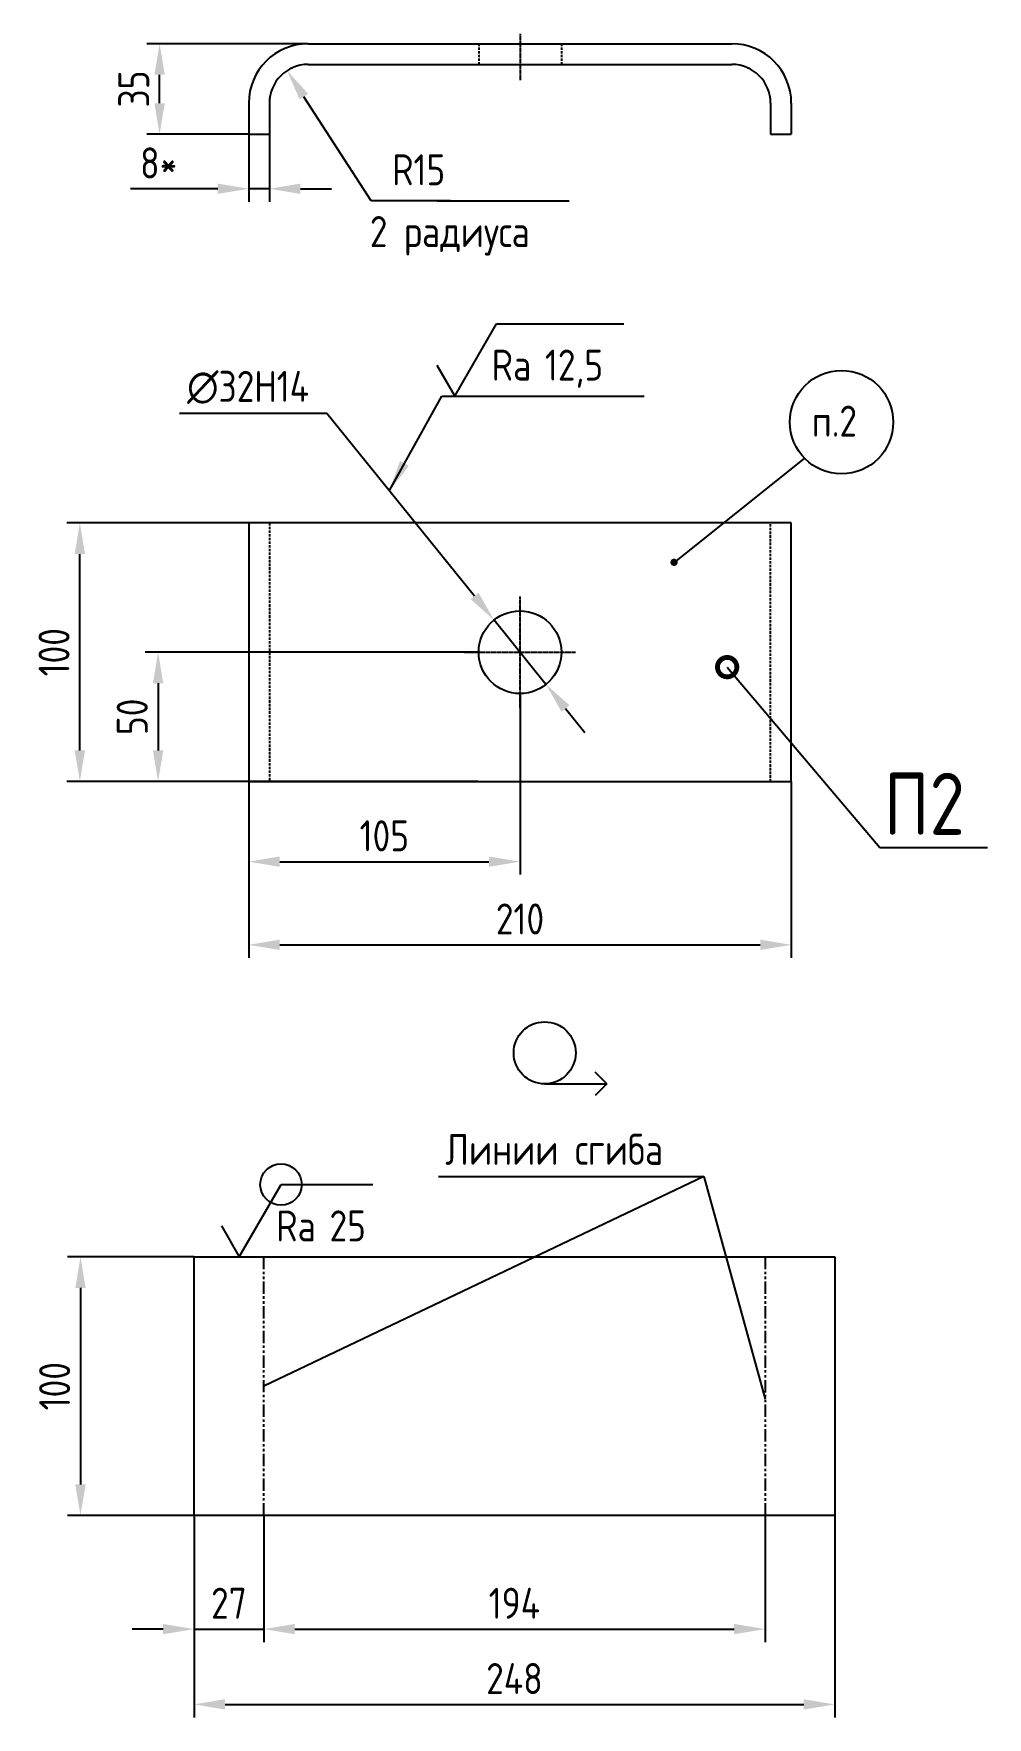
# Model space of a CAD drawing. Header units: millimetres. Extents: x 9688 to 10057, y -3824 to -3172.
import ezdxf
from ezdxf.enums import TextEntityAlignment as Align

# ---------------------------------------------------------------- set-up
doc = ezdxf.new("R2010")
doc.units = ezdxf.units.MM
doc.header["$LTSCALE"] = 0.15
for name, pattern in [('CENTER', [2, 1.25, -0.25, 0.25, -0.25]), ('HIDDEN', [9.525, 6.35, -3.175]), ('PHANTOM', [63.5, 31.75, -6.35, 6.35, -6.35, 6.35, -6.35])]:
    doc.linetypes.add(name, pattern=pattern)
for name, color, linetype in [('Bord', 1, 'Continuous'), ('CEN', 5, 'CENTER'), ('Cont', 6, 'Continuous'), ('DIM', 7, 'Continuous'), ('Hide', 2, 'HIDDEN'), ('Phan', 5, 'PHANTOM'), ('Text', 3, 'Continuous'), ('Textb', 6, 'Continuous')]:
    doc.layers.add(name, color=color, linetype=linetype)
doc.styles.add('Style1', font='romans.shx', dxfattribs={"width": 0.8})
doc.dimstyles.new('Lin-5', dxfattribs={"dimscale": 5, "dimtxt": 3, "dimasz": 3, "dimexe": 1.25, "dimexo": 0, "dimgap": 1.5, "dimtad": 1, "dimdsep": 46, "dimtxsty": 'Style1', "dimcen": 2.5, "dimclrt": 3, "dimazin": 0, "dimtfac": 1, "dimtmove": 0, "dimatfit": 2, "dimfxl": 1, "dimarcsym": 0})
doc.dimstyles.new('Lin_4', dxfattribs={"dimscale": 4, "dimtxt": 3, "dimasz": 3, "dimexe": 1.25, "dimexo": 0, "dimgap": 1, "dimtad": 1, "dimtoh": 1, "dimdec": 0, "dimrnd": 0.0005, "dimtxsty": 'Style1', "dimcen": 2.5, "dimclrt": 3, "dimadec": 0, "dimazin": 0, "dimtfac": 1, "dimtdec": 0, "dimtmove": 0, "dimatfit": 3, "dimldrblk": 'DOT', "dimfxl": 1, "dimarcsym": 0})
doc.dimstyles.new('Poz_5', dxfattribs={"dimscale": 5, "dimtxt": 6, "dimasz": 3, "dimexe": 1.25, "dimexo": 0, "dimgap": 1.5, "dimtad": 2, "dimtoh": 1, "dimtxsty": 'Style1', "dimblk": 'DOTSMALL', "dimcen": 2.5, "dimclrt": 6, "dimadec": 0, "dimazin": 0, "dimtfac": 1, "dimtmove": 0, "dimatfit": 3, "dimldrblk": 'DOTSMALL', "dimfxl": 1, "dimarcsym": 0})
doc.dimstyles.new('Rad_4', dxfattribs={"dimscale": 4, "dimtxt": 3, "dimasz": 3, "dimexe": 1.25, "dimexo": 0, "dimgap": 1.5, "dimtad": 1, "dimtoh": 1, "dimtxsty": 'Style1', "dimcen": 2.5, "dimclrt": 3, "dimadec": 0, "dimazin": 0, "dimtfac": 1, "dimtmove": 0, "dimatfit": 3, "dimfxl": 1, "dimarcsym": 0})

# ---------------------------------------------------------------- blocks, each defined once
blk = doc.blocks.new('*D10')
at = {"layer": 'DIM', "color": 0, "lineweight": -2, "transparency": 16777216}
for p, q in [((9749.85, -3745.54), (9749.85, -3794.52)), ((9776.85, -3745.54), (9776.85, -3794.52)), ((9737.85, -3789.52), (9725.85, -3789.52)), ((9749.85, -3789.52), (9776.85, -3789.52)), ((9788.85, -3789.52), (9800.85, -3789.52))]:
    blk.add_line(p, q, dxfattribs=at)
at = {"layer": 'DIM', "color": 0, "transparency": 16777216}
for points in [[(9737.85, -3787.52), (9737.85, -3791.52), (9749.85, -3789.52)], [(9788.85, -3787.52), (9788.85, -3791.52), (9776.85, -3789.52)]]:
    blk.add_solid(points, dxfattribs=at)
at = {"layer": 'DIM', "color": 3, "transparency": 16777216, "insert": (9763.35, -3779.52), "char_height": 12, "attachment_point": 5, "style": 'Style1'}
blk.add_mtext('27', dxfattribs=at)
blk = doc.blocks.new('_Dot')
at = {"color": 0, "linetype": 'ByBlock', "lineweight": -2}
blk.add_line((-0.5, 0), (-1, 0), dxfattribs=at)
at = {"color": 0, "linetype": 'ByBlock', "const_width": 0.5}
blk.add_lwpolyline([(-0.25, 0, 1), (0.25, 0, 1)], format="xyb", close=True, dxfattribs=at)
blk = doc.blocks.new('*D11')
at = {"layer": 'DIM', "color": 0, "lineweight": -2, "transparency": 16777216}
for p, q in [((9776.85, -3745.54), (9776.85, -3794.52)), ((9970.85, -3745.54), (9970.85, -3794.52)), ((9788.85, -3789.52), (9958.85, -3789.52))]:
    blk.add_line(p, q, dxfattribs=at)
at = {"layer": 'DIM', "color": 0, "transparency": 16777216}
for points in [[(9788.85, -3787.52), (9788.85, -3791.52), (9776.85, -3789.52)], [(9958.85, -3787.52), (9958.85, -3791.52), (9970.85, -3789.52)]]:
    blk.add_solid(points, dxfattribs=at)
at = {"layer": 'DIM', "color": 3, "transparency": 16777216, "insert": (9873.85, -3779.52), "char_height": 12, "attachment_point": 5, "style": 'Style1'}
blk.add_mtext('194', dxfattribs=at)
blk = doc.blocks.new('*D12')
at = {"layer": 'DIM', "color": 0, "lineweight": -2, "transparency": 16777216}
for p, q in [((9749.85, -3745.54), (9749.85, -3823.66)), ((9997.85, -3745.54), (9997.85, -3823.66)), ((9761.85, -3818.66), (9985.85, -3818.66))]:
    blk.add_line(p, q, dxfattribs=at)
at = {"layer": 'DIM', "color": 0, "transparency": 16777216}
for points in [[(9761.85, -3816.66), (9761.85, -3820.66), (9749.85, -3818.66)], [(9985.85, -3816.66), (9985.85, -3820.66), (9997.85, -3818.66)]]:
    blk.add_solid(points, dxfattribs=at)
at = {"layer": 'DIM', "color": 3, "transparency": 16777216, "insert": (9873.85, -3808.66), "char_height": 12, "attachment_point": 5, "style": 'Style1'}
blk.add_mtext('248', dxfattribs=at)
blk = doc.blocks.new('*D13')
at = {"layer": 'DIM', "color": 0, "lineweight": -2, "transparency": 16777216}
for p, q in [((9749.85, -3645.54), (9700.91, -3645.54)), ((9705.91, -3657.54), (9705.91, -3733.54)), ((9749.85, -3745.54), (9700.91, -3745.54))]:
    blk.add_line(p, q, dxfattribs=at)
at = {"layer": 'DIM', "color": 0, "transparency": 16777216}
for points in [[(9703.91, -3657.54), (9707.91, -3657.54), (9705.91, -3645.54)], [(9703.91, -3733.54), (9707.91, -3733.54), (9705.91, -3745.54)]]:
    blk.add_solid(points, dxfattribs=at)
at = {"layer": 'DIM', "color": 3, "transparency": 16777216, "insert": (9695.91, -3695.54), "char_height": 12, "attachment_point": 5, "rotation": 90, "style": 'Style1'}
blk.add_mtext('100', dxfattribs=at)
blk = doc.blocks.new('ZNAK13')
at = {"layer": 'Cont'}
for p, q in [((23.22, 0.22), (29.24, 0.22)), ((29.24, 0.22), (28.11, 1.35)), ((29.24, 0.22), (28.11, -0.91))]:
    blk.add_line(p, q, dxfattribs=at)
blk.add_circle((23.22, 3.22), 3, dxfattribs=at)
at = {"layer": 'Textb', "style": 'Style1', "width": 0.8}
blk.add_attdef('ПОЗ.1', text='', height=6, dxfattribs=at).set_placement((18.31, 0.22), align=Align.RIGHT)
blk = doc.blocks.new('*D14')
at = {"layer": 'DIM', "color": 0, "lineweight": -2, "transparency": 16777216}
for p, q in [((9771.01, -3211.18), (9771.01, -3237.3)), ((9779.01, -3211.18), (9779.01, -3237.3)), ((9759.01, -3232.3), (9725.3, -3232.3)), ((9779.01, -3232.3), (9771.01, -3232.3)), ((9791.01, -3232.3), (9803.01, -3232.3))]:
    blk.add_line(p, q, dxfattribs=at)
at = {"layer": 'DIM', "color": 0, "transparency": 16777216}
for points in [[(9759.01, -3230.3), (9759.01, -3234.3), (9771.01, -3232.3)], [(9791.01, -3230.3), (9791.01, -3234.3), (9779.01, -3232.3)]]:
    blk.add_solid(points, dxfattribs=at)
at = {"layer": 'DIM', "color": 3, "transparency": 16777216, "insert": (9736.16, -3222.3), "char_height": 12, "attachment_point": 5, "style": 'Style1'}
blk.add_mtext('8*', dxfattribs=at)
blk = doc.blocks.new('*D15')
at = {"layer": 'DIM', "color": 0, "lineweight": -2, "transparency": 16777216}
for p, q in [((9771.01, -3459.97), (9771.01, -3529.79)), ((9981.01, -3461.59), (9981.01, -3529.79)), ((9783.01, -3524.79), (9969.01, -3524.79))]:
    blk.add_line(p, q, dxfattribs=at)
at = {"layer": 'DIM', "color": 0, "transparency": 16777216}
for points in [[(9783.01, -3522.79), (9783.01, -3526.79), (9771.01, -3524.79)], [(9969.01, -3522.79), (9969.01, -3526.79), (9981.01, -3524.79)]]:
    blk.add_solid(points, dxfattribs=at)
at = {"layer": 'DIM', "color": 3, "transparency": 16777216, "insert": (9876.01, -3514.79), "char_height": 12, "attachment_point": 5, "style": 'Style1'}
blk.add_mtext('210', dxfattribs=at)
blk = doc.blocks.new('*D16')
at = {"layer": 'DIM', "color": 0, "lineweight": -2, "transparency": 16777216}
for p, q in [((9794.01, -3176.18), (9731.53, -3176.18)), ((9736.53, -3199.18), (9736.53, -3188.18)), ((9771.01, -3211.18), (9731.53, -3211.18))]:
    blk.add_line(p, q, dxfattribs=at)
at = {"layer": 'DIM', "color": 0, "transparency": 16777216}
for points in [[(9734.53, -3188.18), (9738.53, -3188.18), (9736.53, -3176.18)], [(9734.53, -3199.18), (9738.53, -3199.18), (9736.53, -3211.18)]]:
    blk.add_solid(points, dxfattribs=at)
at = {"layer": 'DIM', "color": 3, "transparency": 16777216, "insert": (9726.53, -3193.68), "char_height": 12, "attachment_point": 5, "rotation": 90, "style": 'Style1'}
blk.add_mtext('35', dxfattribs=at)
blk = doc.blocks.new('*D17')
at = {"layer": 'DIM', "color": 0, "lineweight": -2, "transparency": 16777216}
for p, q in [((9818.47, -3236.95), (9792.38, -3196.66)), ((9849.15, -3236.95), (9818.47, -3236.95))]:
    blk.add_line(p, q, dxfattribs=at)
at = {"layer": 'DIM', "color": 0, "transparency": 16777216}
blk.add_solid([(9794.06, -3195.57), (9790.71, -3197.74), (9785.86, -3186.58)], dxfattribs=at)
at = {"layer": 'DIM', "color": 3, "transparency": 16777216, "insert": (9836.81, -3224.95), "char_height": 12, "attachment_point": 5, "style": 'Style1'}
blk.add_mtext('R15', dxfattribs=at)
blk = doc.blocks.new('A$C6CF913E7')
at = {"layer": 'Text'}
blk.add_circle((0, 0), 2, dxfattribs=at)
blk = doc.blocks.new('sherISO_07')
at = {"layer": 'Text'}
blk.add_line((4.04, 7), (12.93, 7), dxfattribs=at)
blk.add_lwpolyline([(-1.73, 3), (0, 0), (4.04, 7)], dxfattribs=at)
blk.add_blockref('A$C6CF913E7', (4.04, 7))
at = {"layer": 'Text', "style": 'Style1', "width": 0.8}
blk.add_text('Ra', height=3, dxfattribs=at).set_placement((3.58, 1.5))
blk.add_attdef('25', (8.73, 1.5), '', height=3, dxfattribs=at)
blk = doc.blocks.new('*D21')
at = {"layer": 'DIM', "color": 0, "lineweight": -2, "transparency": 16777216}
for p, q in [((9876.01, -3428.09), (9876.01, -3497.62)), ((9771.01, -3461.59), (9771.01, -3497.62)), ((9783.01, -3492.62), (9864.01, -3492.62))]:
    blk.add_line(p, q, dxfattribs=at)
at = {"layer": 'DIM', "color": 0, "transparency": 16777216}
for points in [[(9783.01, -3490.62), (9783.01, -3494.62), (9771.01, -3492.62)], [(9864.01, -3490.62), (9864.01, -3494.62), (9876.01, -3492.62)]]:
    blk.add_solid(points, dxfattribs=at)
at = {"layer": 'DIM', "color": 3, "transparency": 16777216, "insert": (9823.51, -3482.62), "char_height": 12, "attachment_point": 5, "style": 'Style1'}
blk.add_mtext('105', dxfattribs=at)
blk = doc.blocks.new('*D22')
at = {"layer": 'DIM', "color": 0, "lineweight": -2, "transparency": 16777216}
for p, q in [((9859.86, -3411.59), (9730.94, -3411.59)), ((9735.94, -3423.59), (9735.94, -3449.59)), ((9859.86, -3461.59), (9730.94, -3461.59))]:
    blk.add_line(p, q, dxfattribs=at)
at = {"layer": 'DIM', "color": 0, "transparency": 16777216}
for points in [[(9733.94, -3423.59), (9737.94, -3423.59), (9735.94, -3411.59)], [(9733.94, -3449.59), (9737.94, -3449.59), (9735.94, -3461.59)]]:
    blk.add_solid(points, dxfattribs=at)
at = {"layer": 'DIM', "color": 3, "transparency": 16777216, "insert": (9725.94, -3436.59), "char_height": 12, "attachment_point": 5, "rotation": 90, "style": 'Style1'}
blk.add_mtext('50', dxfattribs=at)
blk = doc.blocks.new('*D23')
at = {"layer": 'DIM', "color": 0, "lineweight": -2, "transparency": 16777216}
for p, q in [((9771.01, -3361.59), (9700.67, -3361.59)), ((9705.67, -3449.59), (9705.67, -3373.59)), ((9771.01, -3461.59), (9700.67, -3461.59))]:
    blk.add_line(p, q, dxfattribs=at)
at = {"layer": 'DIM', "color": 0, "transparency": 16777216}
for points in [[(9703.67, -3373.59), (9707.67, -3373.59), (9705.67, -3361.59)], [(9703.67, -3449.59), (9707.67, -3449.59), (9705.67, -3461.59)]]:
    blk.add_solid(points, dxfattribs=at)
at = {"layer": 'DIM', "color": 3, "transparency": 16777216, "insert": (9695.67, -3411.59), "char_height": 12, "attachment_point": 5, "rotation": 90, "style": 'Style1'}
blk.add_mtext('100', dxfattribs=at)
blk = doc.blocks.new('*D24')
at = {"layer": 'DIM', "color": 0, "lineweight": -2, "transparency": 16777216}
for p, q in [((9744.26, -3319.14), (9801.29, -3319.14)), ((9801.29, -3319.14), (9858.41, -3389.81)), ((9886.07, -3424.03), (9865.96, -3399.14)), ((9893.62, -3433.36), (9901.16, -3442.7))]:
    blk.add_line(p, q, dxfattribs=at)
at = {"layer": 'DIM', "color": 0, "transparency": 16777216}
for points in [[(9859.97, -3388.55), (9856.86, -3391.07), (9865.96, -3399.14)], [(9895.17, -3432.11), (9892.06, -3434.62), (9886.07, -3424.03)]]:
    blk.add_solid(points, dxfattribs=at)
at = {"layer": 'DIM', "color": 3, "transparency": 16777216, "insert": (9770.78, -3309.14), "char_height": 12, "attachment_point": 5, "style": 'Style1'}
blk.add_mtext('∅32H14', dxfattribs=at)
blk = doc.blocks.new('sherISO_01')
at = {"layer": 'Text'}
blk.add_line((4.04, 7), (16.36, 7), dxfattribs=at)
blk.add_lwpolyline([(-1.73, 3), (0, 0), (4.04, 7)], dxfattribs=at)
at = {"layer": 'Text', "style": 'Style1', "width": 0.8}
blk.add_text('Ra', height=3, dxfattribs=at).set_placement((3.58, 1.5))
blk.add_attdef('12,5', (8.73, 1.5), '', height=3, dxfattribs=at)
blk = doc.blocks.new('_DotSmall')
at = {"color": 0, "linetype": 'ByBlock', "const_width": 0.5}
blk.add_lwpolyline([(-0.0625, 0, 1), (0.0625, 0, 1)], format="xyb", close=True, dxfattribs=at)

msp = doc.modelspace()

# ---------------------------------------------------------------- linework, layer by layer
at = {"layer": 'Bord'}
msp.add_line((9986.053, -3336.468), (9935.615, -3376.817), dxfattribs=at)
at = {"layer": 'Bord', "const_width": 1.4}
msp.add_lwpolyline([(9936.315, -3376.817, -1), (9934.915, -3376.817, -1)], format="xyb", close=True, dxfattribs=at)
at = {"layer": 'CEN'}
for p, q in [((9876.014, -3172.285), (9876.014, -3190.278)), ((9876.014, -3433.087), (9876.014, -3390.087)), ((9854.514, -3411.587), (9897.514, -3411.587))]:
    msp.add_line(p, q, dxfattribs=at)
at = {"layer": 'Cont'}
for p, q in [((9794.014, -3176.176), (9958.014, -3176.176)), ((9794.014, -3184.176), (9958.014, -3184.176)), ((9771.014, -3199.176), (9771.014, -3211.176)), ((9779.014, -3199.176), (9779.014, -3211.176)), ((9973.014, -3199.176), (9973.014, -3211.176)), ((9981.014, -3199.176), (9981.014, -3211.176)), ((9771.014, -3211.176), (9779.014, -3211.176)), ((9973.014, -3211.176), (9981.014, -3211.176)), ((9771.014, -3361.587), (9771.014, -3461.587)), ((9981.014, -3361.587), (9771.014, -3361.587)), ((9981.014, -3461.587), (9981.014, -3361.587)), ((9771.014, -3461.587), (9981.014, -3461.587)), ((9749.854, -3645.54), (9997.854, -3645.54)), ((9749.854, -3745.54), (9749.854, -3645.54)), ((9997.854, -3645.54), (9997.854, -3745.54)), ((9997.854, -3745.54), (9749.854, -3745.54))]:
    msp.add_line(p, q, dxfattribs=at)
msp.add_circle((9876.014, -3411.587), 16, dxfattribs=at)
for centre, radius, start, end in [((9794.014, -3199.176), 23, 90, 180), ((9958.014, -3199.176), 23, 0, 90), ((9794.014, -3199.176), 15, 90, 180), ((9958.014, -3199.176), 15, 0, 90)]:
    msp.add_arc(centre, radius, start, end, dxfattribs=at)
at = {"layer": 'DIM'}
for p, q in [((9843.902, -3236.953), (9895.052, -3236.953)), ((9947.126, -3614.374), (9776.854, -3695.54)), ((9844.452, -3614.374), (9947.126, -3614.374)), ((9947.126, -3614.374), (9970.854, -3700.513))]:
    msp.add_line(p, q, dxfattribs=at)
at = {"layer": 'Hide'}
for p, q in [((9860.014, -3176.176), (9860.014, -3184.176)), ((9892.014, -3176.176), (9892.014, -3184.176)), ((9779.014, -3361.587), (9779.014, -3461.587)), ((9973.014, -3461.587), (9973.014, -3361.587))]:
    msp.add_line(p, q, dxfattribs=at)
at = {"layer": 'Phan'}
for p, q in [((9776.854, -3745.54), (9776.854, -3645.54)), ((9970.854, -3645.54), (9970.854, -3745.54))]:
    msp.add_line(p, q, dxfattribs=at)
at = {"layer": 'Textb'}
msp.add_circle((10000.453, -3322.589), 20, dxfattribs=at)

# ---------------------------------------------------------------- block references
at = {"layer": 'Cont', "xscale": 4, "yscale": 4, "zscale": 4}
for name, p, values in [('sherISO_01', (9850.733, -3312.498), {'12,5': '12,5'}), ('sherISO_07', (9767.354, -3645.54), {'25': '25'})]:
    msp.add_blockref(name, p, dxfattribs=at).add_auto_attribs(values)
msp.add_blockref('ZNAK13', (9792.679, -3579.468), dxfattribs=at)

# ---------------------------------------------------------------- texts
at = {"layer": 'DIM', "color": 3, "style": 'Style1', "width": 0.8}
for s, p in [('2 радиуса', (9817.888, -3254.85)), ('п.2', (9988.922, -3328.188)), ('Линии сгиба', (9847.109, -3609.915))]:
    msp.add_text(s, height=12, dxfattribs=at).set_placement(p)
at = {"layer": 'Textb', "style": 'Style1', "width": 0.8}
msp.add_text('П2', height=24, dxfattribs=at).set_placement((10016.796, -3482.243))

# ---------------------------------------------------------------- dimensions: what is measured, and where the dimension line sits
at = {"layer": 'DIM'}
for base, p1, p2, angle, picture, middle in [((9736.53, -3176.176), (9771.014, -3211.176), (9794.014, -3176.176), 270, '*D16', (9726.53, -3193.676)), ((9705.665, -3361.587), (9771.014, -3461.587), (9771.014, -3361.587), 90, '*D23', (9695.665, -3411.587)), ((9735.94, -3461.587), (9859.859, -3411.587), (9859.859, -3461.587), 90, '*D22', (9725.94, -3436.587)), ((9705.914, -3745.54), (9749.854, -3645.54), (9749.854, -3745.54), 90, '*D13', (9695.914, -3695.54))]:
    dim = msp.add_linear_dim(base=base, p1=p1, p2=p2, angle=angle, dimstyle='Lin_4', override={"dimscale": 4}, dxfattribs=at)
    dim.commit()
    dim.dimension.update_dxf_attribs({"geometry": picture, "text_midpoint": middle})
dim = msp.add_radius_dim(center=(9794.014, -3199.176), mpoint=(9785.864, -3186.584), dimstyle='Rad_4', override={"dimscale": 4}, dxfattribs=at)
dim.commit()
dim.dimension.update_dxf_attribs({"geometry": '*D17', "text_midpoint": (9836.809, -3236.953), "dimtype": 164})
dim = msp.add_linear_dim(base=(9779.014, -3232.303), p1=(9771.014, -3211.176), p2=(9779.014, -3211.176), text='<>*', dimstyle='Lin_4', override={"dimscale": 4}, dxfattribs=at)
dim.commit()
dim.dimension.update_dxf_attribs({"geometry": '*D14', "text_midpoint": (9736.157, -3232.303), "dimtype": 160})
dim = msp.add_diameter_dim_2p(p1=(9886.072, -3424.031), p2=(9865.956, -3399.144), text='<>H14', dimstyle='Lin_4', override={"dimscale": 4}, dxfattribs=at)
dim.commit()
dim.dimension.update_dxf_attribs({"geometry": '*D24', "text_midpoint": (9770.778, -3319.142), "dimtype": 163})
for base, p1, p2, picture, middle in [((9876.014, -3492.617), (9771.014, -3461.587), (9876.014, -3428.087), '*D21', (9823.514, -3482.617)), ((9981.014, -3524.791), (9771.014, -3459.967), (9981.014, -3461.587), '*D15', (9876.014, -3514.791)), ((9776.854, -3789.518), (9749.854, -3745.54), (9776.854, -3745.54), '*D10', (9763.354, -3779.518)), ((9997.854, -3818.656), (9749.854, -3745.54), (9997.854, -3745.54), '*D12', (9873.854, -3808.656)), ((9970.854, -3789.518), (9776.854, -3745.54), (9970.854, -3745.54), '*D11', (9873.854, -3779.518))]:
    dim = msp.add_linear_dim(base=base, p1=p1, p2=p2, dimstyle='Lin_4', override={"dimscale": 4}, dxfattribs=at)
    dim.commit()
    dim.dimension.update_dxf_attribs({"geometry": picture, "text_midpoint": middle})

# ---------------------------------------------------------------- leaders
msp.add_leader([(9825.468, -3349.051), (9845.719, -3312.498), (9924.065, -3312.498)], dimstyle='Lin-5', override={"dimscale": 4, "dimgap": 1.5, "dimtad": 0}, dxfattribs=at)
at = {"layer": 'DIM', "annotation_type": 0, "has_hookline": 1, "hookline_direction": 0}
msp.add_leader([(9956.175, -3417.356), (10015.282, -3487.108), (10048.374, -3487.108)], dimstyle='Poz_5', dxfattribs=at)

doc.saveas('drawing.dxf')
